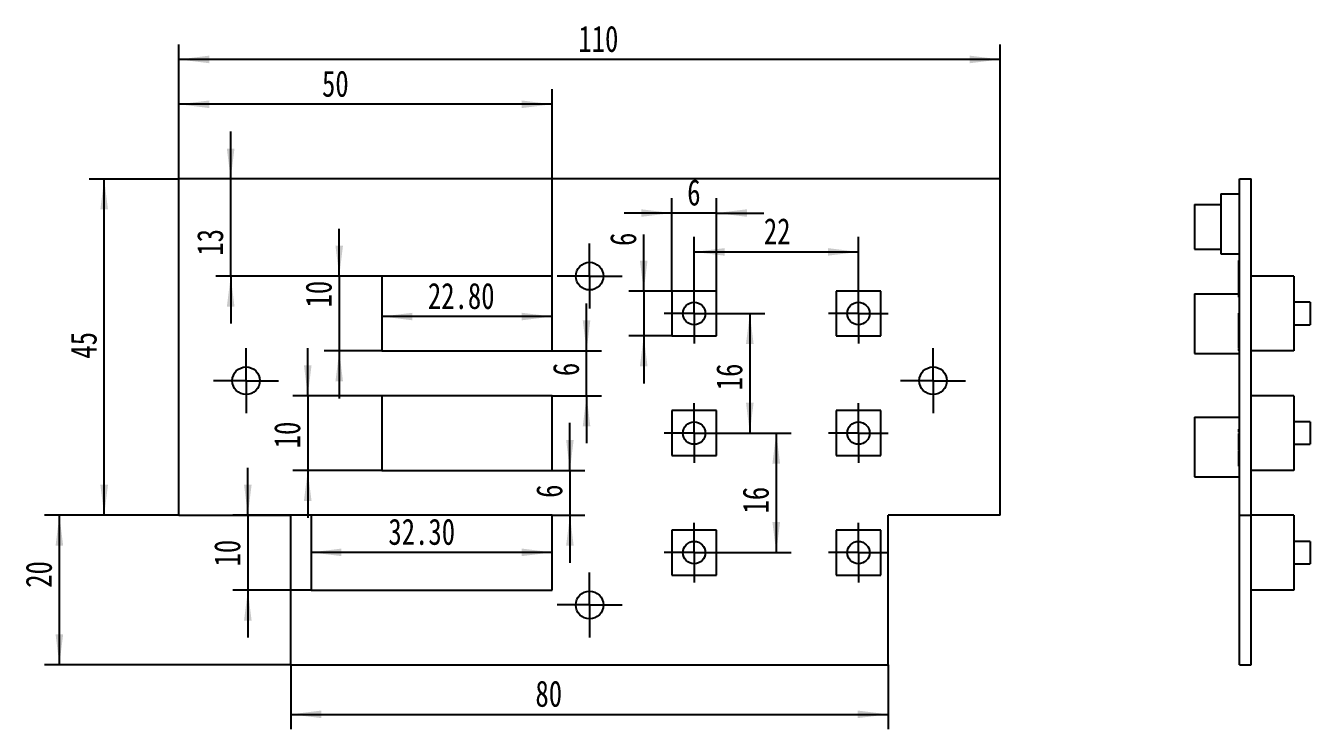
# Model space of a CAD drawing. Header units: millimetres. Extents: x 52 to 392, y 157 to 251.
# Drawn here: x 52 to 224, y 157 to 251.1 of the extents above; entities that cross this region are included whole.
import ezdxf

# ---------------------------------------------------------------- set-up
doc = ezdxf.new("R2010")
doc.units = ezdxf.units.MM
doc.linetypes.add('CENTERX2', pattern=[20.32, 12.7, -2.54, 2.54, -2.54])
doc.layers.add('中心线层', color=1, linetype='CENTERX2', lineweight=25)
doc.layers.add('标注层', color=150, linetype='Continuous', lineweight=25)
doc.styles.add('SLDTEXTSTYLE2', font='hyswlongfangsong.ttf')
doc.dimstyles.new('SLDDIMSTYLE0', dxfattribs={"dimtxt": 3.5, "dimasz": 4.08, "dimexe": 0, "dimexo": 0.0625, "dimgap": 0.875, "dimtad": 2, "dimrnd": 1e-09, "dimzin": 12, "dimdsep": 46, "dimtxsty": 'SLDTEXTSTYLE2', "dimsah": 1, "dimcen": 0.09, "dimadec": 0, "dimazin": 3, "dimtfac": 1, "dimtofl": 0, "dimtmove": 0, "dimatfit": 3, "dimfxl": 0, "dimfrac": 2, "dimtolj": 1, "dimtzin": 12, "dimarcsym": 0})
doc.dimstyles.new('SLDDIMSTYLE1', dxfattribs={"dimtxt": 3.5, "dimasz": 4.08, "dimexe": 0, "dimexo": 0.0625, "dimgap": 0.875, "dimtad": 2, "dimrnd": 1e-09, "dimzin": 4, "dimdsep": 46, "dimtxsty": 'SLDTEXTSTYLE2', "dimsah": 1, "dimcen": 0.09, "dimadec": 0, "dimazin": 1, "dimtfac": 1, "dimtmove": 0, "dimatfit": 0, "dimfxl": 0, "dimfrac": 2, "dimtolj": 1, "dimtzin": 12, "dimarcsym": 0})
doc.dimstyles.new('SLDDIMSTYLE2', dxfattribs={"dimtxt": 3.5, "dimasz": 4.08, "dimexe": 0, "dimexo": 0.0625, "dimgap": 0.875, "dimtad": 2, "dimrnd": 1e-09, "dimzin": 12, "dimdsep": 46, "dimtxsty": 'SLDTEXTSTYLE2', "dimsah": 1, "dimcen": 0.09, "dimadec": 0, "dimazin": 3, "dimtfac": 1, "dimtmove": 0, "dimatfit": 0, "dimfxl": 0, "dimfrac": 2, "dimtolj": 1, "dimtzin": 12, "dimarcsym": 0})
doc.dimstyles.new('SLDDIMSTYLE3', dxfattribs={"dimtxt": 3.5, "dimasz": 4.08, "dimexe": 0, "dimexo": 0.0625, "dimgap": 0.875, "dimtad": 2, "dimrnd": 1e-09, "dimzin": 4, "dimdsep": 46, "dimtxsty": 'SLDTEXTSTYLE2', "dimsah": 1, "dimcen": 0.09, "dimadec": 0, "dimazin": 1, "dimtfac": 1, "dimtofl": 0, "dimtmove": 0, "dimatfit": 3, "dimfxl": 0, "dimfrac": 2, "dimtolj": 1, "dimtzin": 12, "dimarcsym": 0})

# ---------------------------------------------------------------- blocks, each defined once
blk = doc.blocks.new('_D')
at = {"layer": '标注层'}
for p, q in [((72.48, 230.6), (72.48, 248.6)), ((182.48, 230.6), (182.48, 248.6)), ((182.48, 246.6), (72.48, 246.6))]:
    blk.add_line(p, q, dxfattribs=at)
for points in [[(72.48, 246.6), (76.56, 246.09), (76.56, 247.11)], [(182.48, 246.6), (178.4, 247.11), (178.4, 246.09)]]:
    blk.add_solid(points, dxfattribs=at)
at = {"layer": '标注层', "insert": (125.98, 251.11), "char_height": 3.5, "attachment_point": 1, "style": 'SLDTEXTSTYLE2'}
blk.add_mtext('110', dxfattribs=at)
blk = doc.blocks.new('_D_1')
at = {"layer": '标注层'}
for p, q in [((72.48, 230.6), (60.48, 230.6)), ((62.48, 185.6), (62.48, 230.6)), ((72.48, 185.6), (60.48, 185.6))]:
    blk.add_line(p, q, dxfattribs=at)
for points in [[(62.48, 230.6), (61.97, 226.52), (62.99, 226.52)], [(62.48, 185.6), (62.99, 189.68), (61.97, 189.68)]]:
    blk.add_solid(points, dxfattribs=at)
at = {"layer": '标注层', "insert": (57.97, 206.56), "char_height": 3.5, "attachment_point": 1, "rotation": 90, "style": 'SLDTEXTSTYLE2'}
blk.add_mtext('45', dxfattribs=at)
blk = doc.blocks.new('_D_2')
at = {"layer": '标注层'}
for p, q in [((72.48, 185.6), (54.48, 185.6)), ((56.48, 165.6), (56.48, 185.6)), ((87.48, 165.6), (54.48, 165.6))]:
    blk.add_line(p, q, dxfattribs=at)
for points in [[(56.48, 185.6), (55.97, 181.52), (56.99, 181.52)], [(56.48, 165.6), (56.99, 169.68), (55.97, 169.68)]]:
    blk.add_solid(points, dxfattribs=at)
at = {"layer": '标注层', "insert": (51.97, 175.9), "char_height": 3.5, "attachment_point": 1, "rotation": 90, "style": 'SLDTEXTSTYLE2'}
blk.add_mtext('20', dxfattribs=at)
blk = doc.blocks.new('_D_3')
at = {"layer": '标注层'}
for p, q in [((87.48, 165.6), (87.48, 156.96)), ((167.48, 165.6), (167.48, 156.96)), ((87.48, 158.96), (167.48, 158.96))]:
    blk.add_line(p, q, dxfattribs=at)
for points in [[(87.48, 158.96), (91.56, 158.46), (91.56, 159.47)], [(167.48, 158.96), (163.4, 159.47), (163.4, 158.46)]]:
    blk.add_solid(points, dxfattribs=at)
at = {"layer": '标注层', "insert": (120.23, 163.48), "char_height": 3.5, "attachment_point": 1, "style": 'SLDTEXTSTYLE2'}
blk.add_mtext('80', dxfattribs=at)
blk = doc.blocks.new('_D_4')
at = {"layer": '标注层'}
blk.add_line((122.48, 212.2), (99.68, 212.2), dxfattribs=at)
for points in [[(99.68, 212.2), (103.76, 211.69), (103.76, 212.7)], [(122.48, 212.2), (118.4, 212.7), (118.4, 211.69)]]:
    blk.add_solid(points, dxfattribs=at)
at = {"layer": '标注层', "insert": (105.83, 216.71), "char_height": 3.5, "attachment_point": 1, "style": 'SLDTEXTSTYLE2'}
blk.add_mtext('22.80', dxfattribs=at)
blk = doc.blocks.new('_D_5')
at = {"layer": '标注层'}
for p, q in [((93.96, 217.6), (93.96, 223.95)), ((99.68, 217.6), (91.96, 217.6)), ((93.96, 217.6), (93.96, 207.6)), ((99.68, 207.6), (91.96, 207.6)), ((93.96, 207.6), (93.96, 201.25))]:
    blk.add_line(p, q, dxfattribs=at)
for points in [[(93.96, 217.6), (94.46, 221.68), (93.45, 221.68)], [(93.96, 207.6), (93.45, 203.52), (94.46, 203.52)]]:
    blk.add_solid(points, dxfattribs=at)
at = {"layer": '标注层', "insert": (89.44, 213.41), "char_height": 3.5, "attachment_point": 1, "rotation": 90, "style": 'SLDTEXTSTYLE2'}
blk.add_mtext('10', dxfattribs=at)
blk = doc.blocks.new('_D_6')
at = {"layer": '标注层'}
for p, q in [((127.08, 207.6), (127.08, 213.95)), ((122.48, 207.6), (129.08, 207.6)), ((127.08, 201.6), (127.08, 207.6)), ((122.48, 201.6), (129.08, 201.6)), ((127.08, 201.6), (127.08, 195.25))]:
    blk.add_line(p, q, dxfattribs=at)
for points in [[(127.08, 207.6), (127.58, 211.68), (126.57, 211.68)], [(127.08, 201.6), (126.57, 197.52), (127.58, 197.52)]]:
    blk.add_solid(points, dxfattribs=at)
at = {"layer": '标注层', "insert": (122.56, 204.23), "char_height": 3.5, "attachment_point": 1, "rotation": 90, "style": 'SLDTEXTSTYLE2'}
blk.add_mtext('6', dxfattribs=at)
blk = doc.blocks.new('_D_7')
at = {"layer": '标注层'}
for p, q in [((124.85, 191.6), (124.85, 197.95)), ((122.48, 191.6), (126.85, 191.6)), ((124.85, 191.6), (124.85, 185.6)), ((122.48, 185.6), (126.85, 185.6)), ((124.85, 185.6), (124.85, 179.25))]:
    blk.add_line(p, q, dxfattribs=at)
for points in [[(124.85, 191.6), (125.35, 195.68), (124.34, 195.68)], [(124.85, 185.6), (124.34, 181.52), (125.35, 181.52)]]:
    blk.add_solid(points, dxfattribs=at)
at = {"layer": '标注层', "insert": (120.33, 187.93), "char_height": 3.5, "attachment_point": 1, "rotation": 90, "style": 'SLDTEXTSTYLE2'}
blk.add_mtext('6', dxfattribs=at)
blk = doc.blocks.new('_D_8')
at = {"layer": '标注层'}
for p, q in [((141.48, 216.6), (141.48, 222.84)), ((163.48, 216.6), (163.48, 222.84)), ((141.48, 220.84), (163.48, 220.84))]:
    blk.add_line(p, q, dxfattribs=at)
for points in [[(141.48, 220.84), (145.56, 220.34), (145.56, 221.35)], [(163.48, 220.84), (159.4, 221.35), (159.4, 220.34)]]:
    blk.add_solid(points, dxfattribs=at)
at = {"layer": '标注层', "insert": (150.82, 225.36), "char_height": 3.5, "attachment_point": 1, "style": 'SLDTEXTSTYLE2'}
blk.add_mtext('22', dxfattribs=at)
blk = doc.blocks.new('_D_9')
at = {"layer": '标注层'}
for p, q in [((145.48, 212.6), (150.94, 212.6)), ((148.94, 212.6), (148.94, 196.6)), ((145.48, 196.6), (150.94, 196.6))]:
    blk.add_line(p, q, dxfattribs=at)
for points in [[(148.94, 212.6), (148.43, 208.52), (149.45, 208.52)], [(148.94, 196.6), (149.45, 200.68), (148.43, 200.68)]]:
    blk.add_solid(points, dxfattribs=at)
at = {"layer": '标注层', "insert": (144.43, 202.33), "char_height": 3.5, "attachment_point": 1, "rotation": 90, "style": 'SLDTEXTSTYLE2'}
blk.add_mtext('16', dxfattribs=at)
blk = doc.blocks.new('_D_10')
at = {"layer": '标注层'}
for p, q in [((145.48, 196.6), (154.48, 196.6)), ((152.48, 196.6), (152.48, 180.6)), ((145.48, 180.6), (154.48, 180.6))]:
    blk.add_line(p, q, dxfattribs=at)
for points in [[(152.48, 196.6), (151.97, 192.52), (152.99, 192.52)], [(152.48, 180.6), (152.99, 184.68), (151.97, 184.68)]]:
    blk.add_solid(points, dxfattribs=at)
at = {"layer": '标注层', "insert": (147.97, 185.84), "char_height": 3.5, "attachment_point": 1, "rotation": 90, "style": 'SLDTEXTSTYLE2'}
blk.add_mtext('16', dxfattribs=at)
blk = doc.blocks.new('_D_11')
at = {"layer": '标注层'}
for p, q in [((89.74, 201.6), (89.74, 207.95)), ((99.68, 201.6), (87.74, 201.6)), ((89.74, 201.6), (89.74, 191.6)), ((99.68, 191.6), (87.74, 191.6)), ((89.74, 191.6), (89.74, 185.25))]:
    blk.add_line(p, q, dxfattribs=at)
for points in [[(89.74, 201.6), (90.25, 205.68), (89.23, 205.68)], [(89.74, 191.6), (89.23, 187.52), (90.25, 187.52)]]:
    blk.add_solid(points, dxfattribs=at)
at = {"layer": '标注层', "insert": (85.23, 194.56), "char_height": 3.5, "attachment_point": 1, "rotation": 90, "style": 'SLDTEXTSTYLE2'}
blk.add_mtext('10', dxfattribs=at)
blk = doc.blocks.new('_D_12')
at = {"layer": '标注层'}
blk.add_line((122.48, 180.64), (90.18, 180.64), dxfattribs=at)
for points in [[(90.18, 180.64), (94.26, 180.13), (94.26, 181.15)], [(122.48, 180.64), (118.4, 181.15), (118.4, 180.13)]]:
    blk.add_solid(points, dxfattribs=at)
at = {"layer": '标注层', "insert": (100.54, 185.15), "char_height": 3.5, "attachment_point": 1, "style": 'SLDTEXTSTYLE2'}
blk.add_mtext('32.30', dxfattribs=at)
blk = doc.blocks.new('_D_13')
at = {"layer": '标注层'}
for p, q in [((81.72, 185.6), (81.72, 191.95)), ((90.18, 185.6), (79.72, 185.6)), ((81.72, 185.6), (81.72, 175.6)), ((90.18, 175.6), (79.72, 175.6)), ((81.72, 175.6), (81.72, 169.25))]:
    blk.add_line(p, q, dxfattribs=at)
for points in [[(81.72, 185.6), (82.22, 189.68), (81.21, 189.68)], [(81.72, 175.6), (81.21, 171.52), (82.22, 171.52)]]:
    blk.add_solid(points, dxfattribs=at)
at = {"layer": '标注层', "insert": (77.2, 178.75), "char_height": 3.5, "attachment_point": 1, "rotation": 90, "style": 'SLDTEXTSTYLE2'}
blk.add_mtext('10', dxfattribs=at)
blk = doc.blocks.new('_D_14')
at = {"layer": '标注层'}
for p, q in [((138.48, 215.6), (138.48, 228.04)), ((144.48, 215.6), (144.48, 228.04)), ((138.48, 226.04), (132.13, 226.04)), ((144.48, 226.04), (138.48, 226.04)), ((144.48, 226.04), (150.83, 226.04))]:
    blk.add_line(p, q, dxfattribs=at)
for points in [[(138.48, 226.04), (134.4, 226.55), (134.4, 225.54)], [(144.48, 226.04), (148.56, 225.54), (148.56, 226.55)]]:
    blk.add_solid(points, dxfattribs=at)
at = {"layer": '标注层', "insert": (140.56, 230.56), "char_height": 3.5, "attachment_point": 1, "style": 'SLDTEXTSTYLE2'}
blk.add_mtext('6', dxfattribs=at)
blk = doc.blocks.new('_D_15')
at = {"layer": '标注层'}
for p, q in [((134.73, 215.6), (134.73, 223.18)), ((138.48, 215.6), (132.73, 215.6)), ((134.73, 215.6), (134.73, 209.6)), ((138.48, 209.6), (132.73, 209.6)), ((134.73, 209.6), (134.73, 203.25))]:
    blk.add_line(p, q, dxfattribs=at)
for points in [[(134.73, 215.6), (135.24, 219.68), (134.22, 219.68)], [(134.73, 209.6), (134.22, 205.52), (135.24, 205.52)]]:
    blk.add_solid(points, dxfattribs=at)
at = {"layer": '标注层', "insert": (130.22, 221.64), "char_height": 3.5, "attachment_point": 1, "rotation": 90, "style": 'SLDTEXTSTYLE2'}
blk.add_mtext('6', dxfattribs=at)
blk = doc.blocks.new('_D_16')
at = {"layer": '标注层'}
for p, q in [((72.48, 230.6), (72.48, 242.6)), ((122.48, 217.6), (122.48, 242.6)), ((122.48, 240.6), (72.48, 240.6))]:
    blk.add_line(p, q, dxfattribs=at)
for points in [[(72.48, 240.6), (76.56, 240.09), (76.56, 241.11)], [(122.48, 240.6), (118.4, 241.11), (118.4, 240.09)]]:
    blk.add_solid(points, dxfattribs=at)
at = {"layer": '标注层', "insert": (91.65, 245.11), "char_height": 3.5, "attachment_point": 1, "style": 'SLDTEXTSTYLE2'}
blk.add_mtext('50', dxfattribs=at)
blk = doc.blocks.new('_D_17')
at = {"layer": '标注层'}
for p, q in [((79.42, 230.6), (79.42, 236.95)), ((79.42, 217.6), (79.42, 230.6)), ((99.68, 217.6), (77.42, 217.6)), ((79.42, 217.6), (79.42, 211.25))]:
    blk.add_line(p, q, dxfattribs=at)
for points in [[(79.42, 230.6), (79.93, 234.68), (78.91, 234.68)], [(79.42, 217.6), (78.91, 213.52), (79.93, 213.52)]]:
    blk.add_solid(points, dxfattribs=at)
at = {"layer": '标注层', "insert": (74.91, 220.34), "char_height": 3.5, "attachment_point": 1, "rotation": 90, "style": 'SLDTEXTSTYLE2'}
blk.add_mtext('13', dxfattribs=at)
blk = doc.blocks.new('SW_CENTERMARKSYMBOL_0')
at = {"layer": '中心线层', "color": 0}
for p, q in [((0, 2.5), (0, 4.35)), ((0, 0), (0, 2.5)), ((-2.5, 0), (-4.35, 0)), ((0, 0), (-2.5, 0)), ((0, 0), (0, -2.5)), ((0, 0), (2.5, 0)), ((2.5, 0), (4.35, 0)), ((0, -2.5), (0, -4.35))]:
    blk.add_line(p, q, dxfattribs=at)
blk = doc.blocks.new('SW_CENTERMARKSYMBOL_1')
at = {"layer": '中心线层', "color": 0}
for p, q in [((0, 2.5), (0, 4.35)), ((0, 0), (0, 2.5)), ((-2.5, 0), (-4.35, 0)), ((0, 0), (-2.5, 0)), ((0, 0), (0, -2.5)), ((0, 0), (2.5, 0)), ((2.5, 0), (4.35, 0)), ((0, -2.5), (0, -4.35))]:
    blk.add_line(p, q, dxfattribs=at)
blk = doc.blocks.new('SW_CENTERMARKSYMBOL_2')
at = {"layer": '中心线层', "color": 0}
for p, q in [((0, 2.5), (0, 4.35)), ((0, 0), (0, 2.5)), ((-2.5, 0), (-4.35, 0)), ((0, 0), (-2.5, 0)), ((0, 0), (0, -2.5)), ((0, 0), (2.5, 0)), ((2.5, 0), (4.35, 0)), ((0, -2.5), (0, -4.35))]:
    blk.add_line(p, q, dxfattribs=at)
blk = doc.blocks.new('SW_CENTERMARKSYMBOL_3')
at = {"layer": '中心线层', "color": 0}
for p, q in [((0, 2.5), (0, 4.35)), ((0, 0), (0, 2.5)), ((-2.5, 0), (-4.35, 0)), ((0, 0), (-2.5, 0)), ((0, 0), (0, -2.5)), ((0, 0), (2.5, 0)), ((2.5, 0), (4.35, 0)), ((0, -2.5), (0, -4.35))]:
    blk.add_line(p, q, dxfattribs=at)
blk = doc.blocks.new('SW_CENTERMARKSYMBOL_4')
at = {"layer": '中心线层', "color": 0}
for p, q in [((0, 2.5), (0, 4)), ((0, 0), (0, 2.5)), ((-2.5, 0), (-4, 0)), ((0, 0), (-2.5, 0)), ((0, 0), (0, -2.5)), ((0, 0), (2.5, 0)), ((2.5, 0), (4, 0)), ((0, -2.5), (0, -4))]:
    blk.add_line(p, q, dxfattribs=at)
blk = doc.blocks.new('SW_CENTERMARKSYMBOL_5')
at = {"layer": '中心线层', "color": 0}
for p, q in [((0, 2.5), (0, 4)), ((0, 0), (0, 2.5)), ((-2.5, 0), (-4, 0)), ((0, 0), (-2.5, 0)), ((0, 0), (0, -2.5)), ((0, 0), (2.5, 0)), ((2.5, 0), (4, 0)), ((0, -2.5), (0, -4))]:
    blk.add_line(p, q, dxfattribs=at)
blk = doc.blocks.new('SW_CENTERMARKSYMBOL_6')
at = {"layer": '中心线层', "color": 0}
for p, q in [((0, 2.5), (0, 4)), ((0, 0), (0, 2.5)), ((-2.5, 0), (-4, 0)), ((0, 0), (-2.5, 0)), ((0, 0), (0, -2.5)), ((0, 0), (2.5, 0)), ((2.5, 0), (4, 0)), ((0, -2.5), (0, -4))]:
    blk.add_line(p, q, dxfattribs=at)
blk = doc.blocks.new('SW_CENTERMARKSYMBOL_7')
at = {"layer": '中心线层', "color": 0}
for p, q in [((0, 2.5), (0, 4)), ((0, 0), (0, 2.5)), ((-2.5, 0), (-4, 0)), ((0, 0), (-2.5, 0)), ((0, 0), (0, -2.5)), ((0, 0), (2.5, 0)), ((2.5, 0), (4, 0)), ((0, -2.5), (0, -4))]:
    blk.add_line(p, q, dxfattribs=at)
blk = doc.blocks.new('SW_CENTERMARKSYMBOL_8')
at = {"layer": '中心线层', "color": 0}
for p, q in [((0, 2.5), (0, 4)), ((0, 0), (0, 2.5)), ((-2.5, 0), (-4, 0)), ((0, 0), (-2.5, 0)), ((0, 0), (0, -2.5)), ((0, 0), (2.5, 0)), ((2.5, 0), (4, 0)), ((0, -2.5), (0, -4))]:
    blk.add_line(p, q, dxfattribs=at)
blk = doc.blocks.new('SW_CENTERMARKSYMBOL_9')
at = {"layer": '中心线层', "color": 0}
for p, q in [((0, 2.5), (0, 4)), ((0, 0), (0, 2.5)), ((-2.5, 0), (-4, 0)), ((0, 0), (-2.5, 0)), ((0, 0), (0, -2.5)), ((0, 0), (2.5, 0)), ((2.5, 0), (4, 0)), ((0, -2.5), (0, -4))]:
    blk.add_line(p, q, dxfattribs=at)

msp = doc.modelspace()

# ---------------------------------------------------------------- linework, layer by layer
at = {"color": 7, "linetype": 'Continuous', "lineweight": 25}
for p, q in [((72.481, 185.601), (72.481, 230.601)), ((182.481, 230.601), (72.481, 230.601)), ((182.481, 185.601), (182.481, 230.601)), ((214.497, 230.601), (216.097, 230.601)), ((214.497, 185.601), (214.497, 230.601)), ((216.097, 185.601), (216.097, 230.601)), ((208.497, 227.201), (211.997, 227.201)), ((208.497, 227.201), (208.497, 221.201)), ((211.997, 228.601), (211.997, 220.601)), ((211.997, 228.601), (214.497, 228.601)), ((208.497, 221.201), (211.997, 221.201)), ((211.997, 220.601), (214.497, 220.601)), ((214.397, 219.71), (214.497, 219.71)), ((214.397, 219.71), (214.397, 219.388)), ((214.397, 219.388), (214.497, 219.388)), ((214.397, 219.287), (214.497, 219.287)), ((214.397, 219.287), (214.397, 219.207)), ((214.397, 219.207), (214.497, 219.207)), ((214.397, 219.207), (214.397, 219.081)), ((214.397, 219.081), (214.497, 219.081)), ((214.397, 219.081), (214.397, 218.9)), ((214.397, 218.9), (214.497, 218.9)), ((99.681, 217.601), (99.681, 207.601)), ((122.481, 217.601), (99.681, 217.601)), ((122.481, 207.601), (122.481, 217.601)), ((214.397, 217.128), (214.397, 217.043)), ((214.397, 217.128), (214.497, 217.128)), ((214.397, 217.043), (214.497, 217.043)), ((214.397, 217.043), (214.397, 216.977)), ((214.397, 216.977), (214.497, 216.977)), ((214.397, 216.977), (214.397, 216.957)), ((214.397, 216.957), (214.497, 216.957)), ((214.397, 216.937), (214.397, 216.861)), ((221.797, 217.601), (216.097, 217.601)), ((221.797, 217.601), (221.797, 207.601)), ((144.481, 215.601), (138.481, 215.601)), ((138.481, 215.601), (138.481, 209.601)), ((144.481, 209.601), (144.481, 215.601)), ((166.481, 215.601), (160.481, 215.601)), ((160.481, 215.601), (160.481, 209.601)), ((166.481, 209.601), (166.481, 215.601)), ((208.497, 215.248), (208.497, 207.248)), ((208.497, 215.248), (214.397, 215.248)), ((214.385, 216.277), (214.397, 216.277)), ((214.385, 215.509), (214.397, 215.509)), ((214.385, 215.499), (214.397, 215.499)), ((214.397, 216.574), (214.497, 216.574)), ((214.397, 216.574), (214.397, 216.071)), ((214.397, 216.071), (214.497, 216.071)), ((214.397, 216.071), (214.397, 215.587)), ((214.397, 215.587), (214.497, 215.587)), ((214.397, 215.587), (214.397, 215.421)), ((214.397, 215.421), (214.497, 215.421)), ((214.397, 215.421), (214.397, 215.306)), ((214.397, 215.306), (214.497, 215.306)), ((214.397, 215.13), (214.497, 215.13)), ((214.397, 215.13), (214.397, 214.908)), ((214.385, 214.95), (214.397, 214.95)), ((214.385, 214.925), (214.397, 214.925)), ((214.385, 214.895), (214.397, 214.895)), ((214.385, 214.85), (214.397, 214.85)), ((214.397, 214.908), (214.497, 214.908)), ((214.397, 214.791), (214.497, 214.791)), ((223.997, 214.101), (221.797, 214.101)), ((223.997, 214.101), (223.997, 211.101)), ((214.397, 212.656), (214.497, 212.656)), ((214.397, 212.656), (214.397, 212.601)), ((214.397, 212.601), (214.497, 212.601)), ((214.397, 212.601), (214.397, 212.229)), ((214.397, 212.229), (214.497, 212.229)), ((214.397, 212.229), (214.397, 212.123)), ((214.397, 212.108), (214.397, 209.434)), ((214.397, 212.108), (214.497, 212.108)), ((214.385, 210.937), (214.397, 210.937)), ((221.797, 211.101), (223.997, 211.101)), ((138.481, 209.601), (144.481, 209.601)), ((160.481, 209.601), (166.481, 209.601)), ((214.385, 208.753), (214.497, 208.753)), ((214.397, 209.434), (214.497, 209.434)), ((214.397, 208.775), (214.397, 208.544)), ((214.397, 208.544), (214.497, 208.544)), ((214.397, 208.367), (214.497, 208.367)), ((214.397, 208.367), (214.397, 208.115)), ((99.681, 207.601), (122.481, 207.601)), ((208.497, 207.248), (214.497, 207.248)), ((214.397, 208.115), (214.497, 208.115)), ((214.397, 207.994), (214.497, 207.994)), ((214.397, 207.939), (214.397, 207.819)), ((214.397, 207.819), (214.497, 207.819)), ((214.397, 207.819), (214.397, 207.803)), ((214.397, 207.803), (214.497, 207.803)), ((214.397, 207.788), (214.497, 207.788)), ((214.397, 207.71), (214.497, 207.71)), ((221.797, 207.601), (216.097, 207.601)), ((99.681, 201.601), (99.681, 191.601)), ((122.481, 201.601), (99.681, 201.601)), ((122.481, 191.601), (122.481, 201.601)), ((221.797, 201.601), (216.097, 201.601)), ((221.797, 201.601), (221.797, 191.601)), ((138.481, 199.601), (138.481, 193.601)), ((144.481, 199.601), (138.481, 199.601)), ((144.481, 193.601), (144.481, 199.601)), ((166.481, 199.601), (160.481, 199.601)), ((160.481, 199.601), (160.481, 193.601)), ((166.481, 193.601), (166.481, 199.601)), ((208.497, 198.737), (208.497, 190.737)), ((208.497, 198.737), (214.497, 198.737)), ((223.997, 198.101), (221.797, 198.101)), ((223.997, 198.101), (223.997, 195.101)), ((214.397, 197.14), (214.497, 197.14)), ((214.397, 197.14), (214.397, 197.085)), ((214.397, 197.085), (214.497, 197.085)), ((214.397, 197.085), (214.397, 196.713)), ((214.397, 196.713), (214.497, 196.713)), ((214.397, 196.566), (214.497, 196.566)), ((214.385, 195.421), (214.397, 195.421)), ((214.397, 195.368), (214.497, 195.368)), ((214.397, 194.78), (214.397, 194.744)), ((214.397, 194.744), (214.497, 194.744)), ((214.397, 194.744), (214.397, 194.588)), ((214.397, 194.588), (214.497, 194.588)), ((221.797, 195.101), (223.997, 195.101)), ((138.481, 193.601), (144.481, 193.601)), ((160.481, 193.601), (166.481, 193.601)), ((214.385, 193.42), (214.497, 193.42)), ((214.397, 194.236), (214.497, 194.236)), ((214.397, 194.236), (214.397, 193.571)), ((214.397, 193.571), (214.497, 193.571)), ((214.397, 193.486), (214.397, 193.42)), ((214.397, 193.42), (214.397, 193.395)), ((214.397, 193.395), (214.497, 193.395)), ((214.397, 193.395), (214.397, 193.259)), ((214.397, 193.259), (214.497, 193.259)), ((214.397, 193.259), (214.397, 193.028)), ((214.397, 193.028), (214.497, 193.028)), ((214.397, 192.851), (214.497, 192.851)), ((214.397, 192.851), (214.397, 192.6)), ((99.681, 191.601), (122.481, 191.601)), ((214.397, 192.6), (214.497, 192.6)), ((214.397, 192.478), (214.497, 192.478)), ((214.397, 192.424), (214.397, 192.303)), ((214.397, 192.303), (214.497, 192.303)), ((214.397, 192.303), (214.397, 192.287)), ((214.397, 192.287), (214.497, 192.287)), ((214.397, 192.272), (214.497, 192.272)), ((214.397, 192.194), (214.497, 192.194)), ((221.797, 191.601), (216.097, 191.601)), ((208.497, 190.737), (214.497, 190.737)), ((72.481, 185.601), (87.481, 185.601)), ((87.481, 165.601), (87.481, 185.601)), ((90.181, 185.601), (90.181, 175.601)), ((122.481, 185.601), (90.181, 185.601)), ((122.481, 175.601), (122.481, 185.601)), ((182.481, 185.601), (167.481, 185.601)), ((167.481, 165.601), (167.481, 185.601)), ((214.497, 185.601), (216.097, 185.601)), ((214.497, 165.601), (214.497, 185.601)), ((216.097, 165.601), (216.097, 185.601)), ((221.797, 185.601), (216.097, 185.601)), ((221.797, 185.601), (221.797, 175.601)), ((138.481, 183.601), (138.481, 177.601)), ((144.481, 183.601), (138.481, 183.601)), ((144.481, 177.601), (144.481, 183.601)), ((160.481, 183.601), (160.481, 177.601)), ((166.481, 183.601), (160.481, 183.601)), ((166.481, 177.601), (166.481, 183.601)), ((223.997, 182.101), (221.797, 182.101)), ((223.997, 182.101), (223.997, 179.101)), ((221.797, 179.101), (223.997, 179.101)), ((138.481, 177.601), (144.481, 177.601)), ((160.481, 177.601), (166.481, 177.601)), ((90.181, 175.601), (122.481, 175.601)), ((221.797, 175.601), (216.097, 175.601)), ((87.481, 165.601), (167.481, 165.601)), ((214.497, 165.601), (216.097, 165.601))]:
    msp.add_line(p, q, dxfattribs=at)
for centre, radius in [((127.481, 217.601), 1.85), ((141.481, 212.601), 1.5), ((163.481, 212.601), 1.5), ((81.481, 203.601), 1.85), ((173.481, 203.601), 1.85), ((141.481, 196.601), 1.5), ((163.481, 196.601), 1.5), ((141.481, 180.601), 1.5), ((163.481, 180.601), 1.5), ((127.481, 173.601), 1.85)]:
    msp.add_circle(centre, radius, dxfattribs=at)
for points, knots in [([(214.397, 219.388), (214.397, 219.378), (214.397, 219.361), (214.397, 219.334), (214.397, 219.31), (214.397, 219.295), (214.397, 219.287)], [0, 0, 0, 0, 0.3119065, 0.5783851, 0.8058714, 1, 1, 1, 1]), ([(214.397, 218.9), (214.397, 218.891), (214.397, 218.869), (214.397, 218.834), (214.397, 218.789), (214.397, 218.745), (214.397, 218.704), (214.397, 218.665), (214.397, 218.618), (214.397, 218.565), (214.397, 218.504), (214.397, 218.437), (214.397, 218.362), (214.397, 218.198), (214.397, 217.953), (214.397, 217.713), (214.397, 217.562), (214.397, 217.495), (214.397, 217.434), (214.397, 217.382), (214.397, 217.335), (214.397, 217.296), (214.397, 217.264), (214.397, 217.23), (214.397, 217.198), (214.397, 217.166), (214.397, 217.142), (214.397, 217.132), (214.397, 217.128)], [0, 0, 0, 0, 0.01282512, 0.03024905, 0.05216003, 0.07856092, 0.09445142, 0.11381055, 0.13664737, 0.16260654, 0.19191368, 0.2249573, 0.26117182, 0.30055853, 0.46308711, 0.62134107, 0.65896814, 0.69363024, 0.72524121, 0.75433882, 0.78040804, 0.80389442, 0.82499354, 0.8434227, 0.87912516, 0.91714406, 0.95714175, 1, 1, 1, 1]), ([(214.397, 216.957), (214.397, 216.951), (214.397, 216.94), (214.397, 216.919), (214.397, 216.895), (214.397, 216.872), (214.397, 216.845), (214.397, 216.819), (214.397, 216.798), (214.397, 216.781), (214.397, 216.759), (214.397, 216.732), (214.397, 216.7), (214.397, 216.663), (214.397, 216.62), (214.397, 216.59), (214.397, 216.574)], [0, 0, 0, 0, 0.03932437, 0.08081622, 0.13786264, 0.22212284, 0.31939469, 0.41577614, 0.44560105, 0.4870599, 0.54330911, 0.60989696, 0.68835406, 0.78010926, 0.8837564, 1, 1, 1, 1]), ([(214.397, 215.306), (214.397, 215.295), (214.397, 215.275), (214.397, 215.249), (214.397, 215.228), (214.397, 215.205), (214.397, 215.172), (214.397, 215.145), (214.397, 215.13)], [0, 0, 0, 0, 0.2233504, 0.3977927, 0.5220405, 0.6059326, 0.7648863, 1, 1, 1, 1]), ([(214.397, 214.908), (214.397, 214.888), (214.397, 214.851), (214.397, 214.813), (214.397, 214.796), (214.397, 214.793), (214.397, 214.791), (214.397, 214.791), (214.397, 214.791)], [0, 0, 0, 0, 0.4962434, 0.8860214, 0.923269, 0.9607164, 0.9893115, 1, 1, 1, 1]), ([(214.397, 209.434), (214.397, 209.41), (214.397, 209.364), (214.397, 209.298), (214.397, 209.238), (214.397, 209.184), (214.397, 209.136), (214.397, 209.095), (214.397, 209.06), (214.397, 209.005), (214.397, 208.93), (214.397, 208.852), (214.397, 208.796), (214.397, 208.771), (214.397, 208.751), (214.397, 208.754), (214.397, 208.755)], [0, 0, 0, 0, 0.103599, 0.1986396, 0.2840906, 0.3609799, 0.4293527, 0.4881207, 0.5383189, 0.580018, 0.7244915, 0.8621057, 0.9195095, 0.9600298, 0.9828818, 1, 1, 1, 1]), ([(214.397, 208.544), (214.397, 208.537), (214.397, 208.524), (214.397, 208.507), (214.397, 208.492), (214.397, 208.478), (214.397, 208.461), (214.397, 208.437), (214.397, 208.405), (214.397, 208.38), (214.397, 208.367)], [0, 0, 0, 0, 0.15456348, 0.27976712, 0.37171865, 0.43749742, 0.50994714, 0.63070973, 0.79284352, 1, 1, 1, 1]), ([(214.397, 208.115), (214.397, 208.093), (214.397, 208.06), (214.397, 208.021), (214.397, 208.003), (214.397, 207.995), (214.397, 207.994), (214.397, 207.994)], [0, 0, 0, 0, 0.50236646, 0.75348381, 0.88018887, 0.94296316, 1, 1, 1, 1]), ([(214.397, 207.788), (214.397, 207.774), (214.397, 207.752), (214.397, 207.727), (214.397, 207.715), (214.397, 207.709), (214.397, 207.71), (214.397, 207.71)], [0, 0, 0, 0, 0.4845095, 0.7263194, 0.8482198, 0.969754, 1, 1, 1, 1]), ([(214.397, 196.566), (214.397, 196.565), (214.397, 196.563), (214.397, 196.551), (214.397, 196.534), (214.397, 196.504), (214.397, 196.456), (214.397, 196.394), (214.397, 196.337), (214.397, 196.288), (214.397, 196.234), (214.397, 196.155), (214.397, 196.05), (214.397, 195.918), (214.397, 195.781), (214.397, 195.641), (214.397, 195.502), (214.397, 195.412), (214.397, 195.368)], [0, 0, 0, 0, 0.0356737, 0.0704902, 0.1059325, 0.1413167, 0.2123426, 0.2829819, 0.319899, 0.3581705, 0.3996718, 0.443285, 0.5330852, 0.6241819, 0.7171451, 0.8146671, 0.9105081, 1, 1, 1, 1]), ([(214.397, 195.368), (214.397, 195.323), (214.397, 195.232), (214.397, 195.123), (214.397, 195.04), (214.397, 194.985), (214.397, 194.936), (214.397, 194.877), (214.397, 194.811), (214.397, 194.767), (214.397, 194.744)], [0, 0, 0, 0, 0.1863646, 0.3755097, 0.4661918, 0.5497391, 0.62757, 0.6988549, 0.8417605, 1, 1, 1, 1]), ([(214.397, 194.588), (214.397, 194.54), (214.397, 194.473), (214.397, 194.363), (214.397, 194.331)], [0, 0, 0, 0, 0.7094986, 1, 1, 1, 1]), ([(214.397, 193.571), (214.397, 193.554), (214.397, 193.519), (214.397, 193.466), (214.397, 193.407), (214.397, 193.415), (214.397, 193.421)], [0, 0, 0, 0, 0.2046046, 0.4087298, 0.6007905, 1, 1, 1, 1]), ([(214.397, 193.028), (214.397, 193.021), (214.397, 193.008), (214.397, 192.991), (214.397, 192.976), (214.397, 192.962), (214.397, 192.945), (214.397, 192.921), (214.397, 192.889), (214.397, 192.865), (214.397, 192.851)], [0, 0, 0, 0, 0.1545635, 0.2797671, 0.3717187, 0.4374974, 0.5099471, 0.6307097, 0.7928435, 1, 1, 1, 1]), ([(214.397, 192.6), (214.397, 192.577), (214.397, 192.544), (214.397, 192.505), (214.397, 192.487), (214.397, 192.479), (214.397, 192.478), (214.397, 192.478)], [0, 0, 0, 0, 0.50236842, 0.75348607, 0.88018881, 0.94296386, 1, 1, 1, 1]), ([(214.397, 192.272), (214.397, 192.258), (214.397, 192.236), (214.397, 192.211), (214.397, 192.199), (214.397, 192.194), (214.397, 192.194), (214.397, 192.194)], [0, 0, 0, 0, 0.4845121, 0.7263182, 0.8482219, 0.9697541, 1, 1, 1, 1])]:
    msp.add_open_spline(points, degree=3, knots=knots, dxfattribs=at)

# ---------------------------------------------------------------- block references
at = {"layer": '中心线层'}
for name, p in [('SW_CENTERMARKSYMBOL_0', (127.481, 217.601)), ('SW_CENTERMARKSYMBOL_4', (141.481, 212.601)), ('SW_CENTERMARKSYMBOL_9', (163.481, 212.601)), ('SW_CENTERMARKSYMBOL_2', (81.481, 203.601)), ('SW_CENTERMARKSYMBOL_1', (173.481, 203.601)), ('SW_CENTERMARKSYMBOL_5', (141.481, 196.601)), ('SW_CENTERMARKSYMBOL_8', (163.481, 196.601)), ('SW_CENTERMARKSYMBOL_6', (141.481, 180.601)), ('SW_CENTERMARKSYMBOL_7', (163.481, 180.601)), ('SW_CENTERMARKSYMBOL_3', (127.481, 173.601))]:
    msp.add_blockref(name, p, dxfattribs=at)

# ---------------------------------------------------------------- dimensions: what is measured, and where the dimension line sits
at = {"layer": '标注层'}
for base, p1, p2, dimstyle, picture, middle in [((72.481, 246.601), (182.481, 230.601), (72.481, 230.601), 'SLDDIMSTYLE0', '_D', (128.285, 246.601)), ((72.481, 240.601), (122.481, 217.601), (72.481, 230.601), 'SLDDIMSTYLE0', '_D_16', (93.185, 240.601)), ((138.481, 226.045), (144.481, 215.601), (138.481, 215.601), 'SLDDIMSTYLE2', '_D_14', (141.323, 226.045)), ((163.481, 220.843), (141.481, 216.601), (163.481, 216.601), 'SLDDIMSTYLE0', '_D_8', (152.357, 220.843)), ((99.681, 212.195), (122.481, 207.601), (99.681, 207.601), 'SLDDIMSTYLE1', '_D_4', (109.663, 212.195)), ((90.181, 180.638), (122.481, 185.601), (90.181, 185.601), 'SLDDIMSTYLE3', '_D_12', (104.375, 180.638)), ((167.481, 158.964), (87.481, 165.601), (167.481, 165.601), 'SLDDIMSTYLE0', '_D_3', (121.768, 158.964))]:
    dim = msp.add_linear_dim(base=base, p1=p1, p2=p2, dimstyle=dimstyle, dxfattribs=at)
    dim.commit()
    dim.dimension.update_dxf_attribs({"geometry": picture, "text_midpoint": middle, "dimtype": 160})
for base, p1, p2, dimstyle, picture, middle in [((79.42, 230.601), (99.681, 217.601), (72.481, 230.601), 'SLDDIMSTYLE2', '_D_17', (79.42, 221.872)), ((62.481, 230.601), (72.481, 185.601), (72.481, 230.601), 'SLDDIMSTYLE0', '_D_1', (62.481, 208.101)), ((93.955, 207.601), (99.681, 217.601), (99.681, 207.601), 'SLDDIMSTYLE2', '_D_5', (93.955, 214.951)), ((134.727, 209.601), (138.481, 215.601), (138.481, 209.601), 'SLDDIMSTYLE2', '_D_15', (134.727, 222.411)), ((127.076, 207.601), (122.481, 201.601), (122.481, 207.601), 'SLDDIMSTYLE2', '_D_6', (127.076, 204.997)), ((148.937, 196.601), (145.481, 212.601), (145.481, 196.601), 'SLDDIMSTYLE2', '_D_9', (148.937, 203.865)), ((89.741, 191.601), (99.681, 201.601), (99.681, 191.601), 'SLDDIMSTYLE2', '_D_11', (89.741, 196.099)), ((124.845, 185.601), (122.481, 191.601), (122.481, 185.601), 'SLDDIMSTYLE2', '_D_7', (124.845, 188.694)), ((152.48, 180.601), (145.481, 196.601), (145.481, 180.601), 'SLDDIMSTYLE2', '_D_10', (152.48, 187.374)), ((81.715, 175.601), (90.181, 185.601), (90.181, 175.601), 'SLDDIMSTYLE2', '_D_13', (81.715, 180.284)), ((56.481, 185.601), (87.481, 165.601), (72.481, 185.601), 'SLDDIMSTYLE0', '_D_2', (56.481, 177.436))]:
    dim = msp.add_linear_dim(base=base, p1=p1, p2=p2, angle=90, dimstyle=dimstyle, dxfattribs=at)
    dim.commit()
    dim.dimension.update_dxf_attribs({"geometry": picture, "text_midpoint": middle, "dimtype": 160})

doc.saveas('drawing.dxf')
